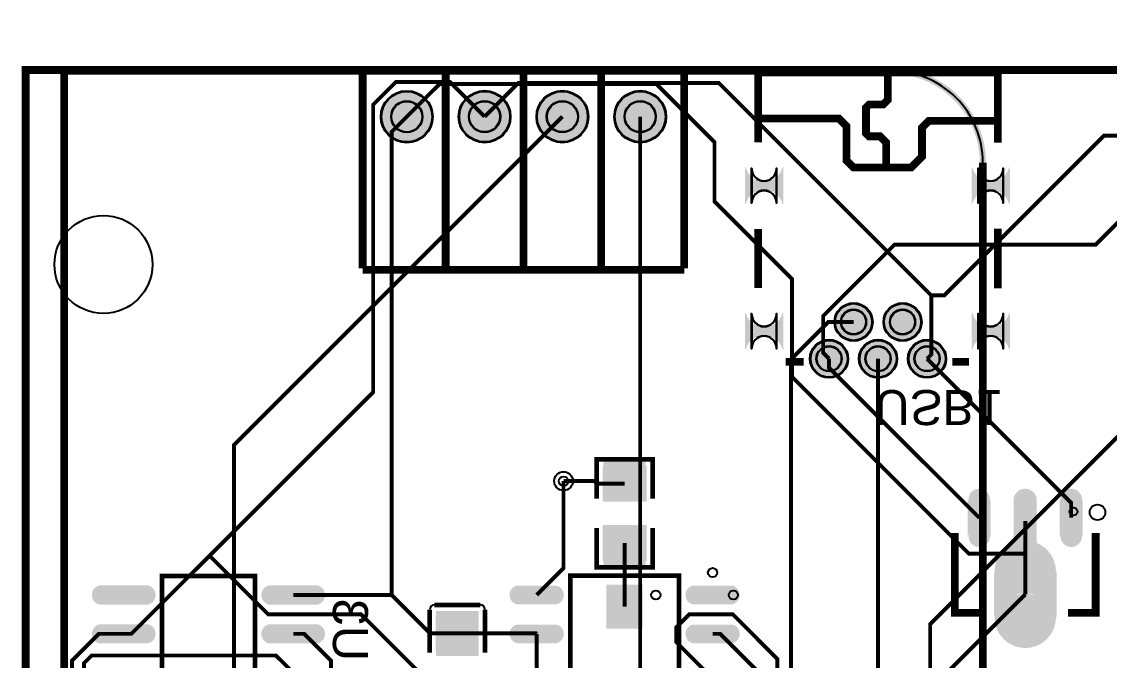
# Model space of a CAD drawing. Header units: millimetres. Extents: x -34 to 290, y -3 to 102.
# Drawn here: x -34.42 to 1.09, y 81.05 to 101.91 of the extents above; entities that cross this region are included whole.
import ezdxf

# ---------------------------------------------------------------- set-up
doc = ezdxf.new("R2010")
doc.units = ezdxf.units.MM
for name, color, linetype, true_color in [('BoardOutLine', 6, 'Continuous', 0xff00ff), ('BottomLayer', 5, 'Continuous', 0x0000ff), ('BottomPasteMaskLayer', 7, 'Continuous', 0x800000), ('BottomSilkLayer', 7, 'Continuous', 0x66cc33), ('BottomSolderMaskLayer', 7, 'Continuous', 0xaa00ff), ('Document', 7, 'Continuous', 0xffffff), ('Hole', 7, 'Continuous', 0x222222), ('Multi-Layer', 7, 'Continuous', 0xc0c0c0), ('TopLayer', 1, 'Continuous', 0xff0000), ('TopPasteMaskLayer', 9, 'Continuous', 0x808080), ('TopSilkLayer', 7, 'Continuous', 0xffcc00), ('TopSolderMaskLayer', 7, 'Continuous', 0x800080)]:
    doc.layers.add(name, color=color, linetype=linetype, true_color=true_color)
doc.styles.get("Standard").update_dxf_attribs({"font": 'arial.ttf'})

msp = doc.modelspace()

# ---------------------------------------------------------------- hatches: boundary and pattern name
at = {"layer": 'BottomLayer'}
for points in [[(-30.358, 83.472, -0.785398), (-30.358, 82.898), (-31.82, 82.898, -0.785398), (-31.82, 83.472)], [(-24.822, 83.472, -0.785398), (-24.822, 82.898), (-26.284, 82.898, -0.785398), (-26.284, 83.472)], [(-18.197, 82.905, -0.785398), (-18.197, 83.465), (-17.012, 83.465, -0.785398), (-17.012, 82.905)], [(-12.452, 82.905, -0.785398), (-12.452, 83.465), (-11.267, 83.465, -0.785398), (-11.267, 82.905)], [(-19.518, 81.224), (-20.868, 81.224), (-20.868, 82.634), (-19.518, 82.634)], [(-30.358, 82.202, -0.785398), (-30.358, 81.628), (-31.82, 81.628, -0.785398), (-31.82, 82.202)], [(-24.822, 82.202, -0.785398), (-24.822, 81.628), (-26.284, 81.628, -0.785398), (-26.284, 82.202)], [(-18.197, 81.635, -0.785398), (-18.197, 82.195), (-17.012, 82.195, -0.785398), (-17.012, 81.635)], [(-12.452, 81.635, -0.785398), (-12.452, 82.195), (-11.267, 82.195, -0.785398), (-11.267, 81.635)]]:
    msp.add_hatch(color=256, dxfattribs=at).paths.add_polyline_path(points)
at = {"layer": 'BottomPasteMaskLayer'}
for points in [[(-30.358, 83.472, -0.785398), (-30.358, 82.898), (-31.82, 82.898, -0.785398), (-31.82, 83.472)], [(-24.822, 83.472, -0.785398), (-24.822, 82.898), (-26.284, 82.898, -0.785398), (-26.284, 83.472)], [(-18.197, 82.905, -0.785398), (-18.197, 83.465), (-17.012, 83.465, -0.785398), (-17.012, 82.905)], [(-12.452, 82.905, -0.785398), (-12.452, 83.465), (-11.267, 83.465, -0.785398), (-11.267, 82.905)], [(-19.573, 82.574), (-20.853, 82.574), (-20.903, 82.524), (-20.903, 81.374), (-20.853, 81.324), (-20.443, 81.319), (-20.443, 81.769), (-19.993, 81.769), (-19.993, 81.329), (-19.573, 81.324), (-19.523, 81.374), (-19.523, 82.524)], [(-30.358, 82.202, -0.785398), (-30.358, 81.628), (-31.82, 81.628, -0.785398), (-31.82, 82.202)], [(-24.822, 82.202, -0.785398), (-24.822, 81.628), (-26.284, 81.628, -0.785398), (-26.284, 82.202)], [(-18.197, 81.635, -0.785398), (-18.197, 82.195), (-17.012, 82.195, -0.785398), (-17.012, 81.635)], [(-12.452, 81.635, -0.785398), (-12.452, 82.195), (-11.267, 82.195, -0.785398), (-11.267, 81.635)]]:
    msp.add_hatch(color=256, dxfattribs=at).paths.add_polyline_path(points)
at = {"layer": 'BottomSolderMaskLayer'}
for points in [[(-22.694, 98.805, 1), (-20.994, 98.805, 1)], [(-20.154, 98.807, 1), (-18.454, 98.807, 1)], [(-17.614, 98.807, 1), (-15.914, 98.807, 1)], [(-15.074, 98.807, 1), (-13.374, 98.807, 1)], [(-9.552, 97.176, -0.785398), (-10.802, 97.176), (-10.802, 95.926, -0.785398), (-9.552, 95.926)], [(-2.152, 97.176, -0.785398), (-3.402, 97.176), (-3.402, 95.926, -0.785398), (-2.152, 95.926)], [(-7.882, 92.101, 1), (-6.632, 92.101, 1)], [(-6.282, 92.101, 1), (-5.032, 92.101, 1)], [(-9.552, 92.426, -0.785398), (-10.802, 92.426), (-10.802, 91.176, -0.785398), (-9.552, 91.176)], [(-2.152, 92.426, -0.785398), (-3.402, 92.426), (-3.402, 91.176, -0.785398), (-2.152, 91.176)], [(-8.682, 90.901, 1), (-7.431, 90.901, 1)], [(-7.082, 90.901, 1), (-5.832, 90.901, 1)], [(-5.482, 90.901, 1), (-4.232, 90.901, 1)], [(-30.293, 83.497, -0.785398), (-30.293, 82.873), (-31.884, 82.873, -0.785398), (-31.884, 83.497)], [(-24.758, 83.497, -0.785398), (-24.758, 82.873), (-26.349, 82.873, -0.785398), (-26.349, 83.497)], [(-18.251, 82.88, -0.785398), (-18.251, 83.49), (-16.958, 83.49, -0.785398), (-16.958, 82.88)], [(-12.506, 82.88, -0.785398), (-12.506, 83.49), (-11.213, 83.49, -0.785398), (-11.213, 82.88)], [(-19.494, 81.197), (-20.892, 81.197), (-20.892, 82.661), (-19.494, 82.661)], [(-30.293, 82.227, -0.785398), (-30.293, 81.603), (-31.884, 81.603, -0.785398), (-31.884, 82.227)], [(-24.758, 82.227, -0.785398), (-24.758, 81.603), (-26.349, 81.603, -0.785398), (-26.349, 82.227)], [(-18.251, 81.61, -0.785398), (-18.251, 82.22), (-16.958, 82.22, -0.785398), (-16.958, 81.61)], [(-12.506, 81.61, -0.785398), (-12.506, 82.22), (-11.213, 82.22, -0.785398), (-11.213, 81.61)]]:
    msp.add_hatch(color=256, dxfattribs=at).paths.add_polyline_path(points)
at = {"layer": 'Document'}
for points in [[(-33.134, 100.307), (-33.134, 74.306), (-33.133, 74.226), (-33.13, 74.146), (-33.125, 74.067), (-33.118, 73.987), (-33.108, 73.908), (-33.097, 73.829), (-33.084, 73.75), (-33.068, 73.672), (-33.051, 73.594), (-33.032, 73.517), (-33.01, 73.44), (-32.987, 73.363), (-32.962, 73.288), (-32.935, 73.213), (-32.906, 73.138), (-32.875, 73.065), (-32.842, 72.992), (-32.807, 72.92), (-32.77, 72.849), (-32.732, 72.779), (-32.692, 72.71), (-32.65, 72.642), (-32.606, 72.575), (-32.561, 72.51), (-32.513, 72.445), (-32.465, 72.382), (-32.414, 72.32), (-32.362, 72.26), (-32.309, 72.2), (-32.254, 72.142), (-32.198, 72.086), (-32.14, 72.031), (-32.08, 71.978), (-32.02, 71.926), (-31.958, 71.875), (-31.895, 71.827), (-31.83, 71.779), (-31.765, 71.734), (-31.698, 71.69), (-31.63, 71.648), (-31.561, 71.608), (-31.491, 71.57), (-31.42, 71.533), (-31.348, 71.498), (-31.275, 71.465), (-31.202, 71.434), (-31.128, 71.405), (-31.052, 71.378), (-30.977, 71.353), (-30.9, 71.33), (-30.823, 71.308), (-30.746, 71.289), (-30.668, 71.272), (-30.59, 71.256), (-30.511, 71.243), (-30.432, 71.232), (-30.353, 71.222), (-30.273, 71.215), (-30.194, 71.21), (-30.114, 71.207), (-30.034, 71.206), (-25.034, 71.206), (-25.02, 71.207), (-25.006, 71.21), (-24.992, 71.215), (-24.98, 71.222), (-24.969, 71.23), (-24.958, 71.241), (-24.95, 71.252), (-24.943, 71.265), (-24.938, 71.278), (-24.935, 71.292), (-24.934, 71.306), (-24.934, 73.206), (-11.134, 73.206), (-11.134, 71.306), (-11.133, 71.292), (-11.13, 71.278), (-11.125, 71.265), (-11.118, 71.252), (-11.11, 71.241), (-11.099, 71.23), (-11.088, 71.222), (-11.076, 71.215), (-11.062, 71.21), (-11.048, 71.207), (-11.034, 71.206), (-3.034, 71.206), (-3.02, 71.207), (-3.006, 71.21), (-2.992, 71.215), (-2.98, 71.222), (-2.969, 71.23), (-2.958, 71.241), (-2.95, 71.252), (-2.943, 71.265), (-2.938, 71.278), (-2.935, 71.292), (-2.934, 71.306), (-2.934, 96.806), (-3.134, 96.806), (-3.134, 71.456), (-3.135, 71.445), (-3.139, 71.434), (-3.145, 71.425), (-3.153, 71.417), (-3.162, 71.411), (-3.173, 71.407), (-3.184, 71.406), (-10.884, 71.406), (-10.895, 71.407), (-10.906, 71.411), (-10.915, 71.417), (-10.923, 71.425), (-10.929, 71.434), (-10.933, 71.445), (-10.934, 71.456), (-10.934, 73.306), (-10.935, 73.32), (-10.938, 73.334), (-10.943, 73.348), (-10.95, 73.36), (-10.958, 73.372), (-10.969, 73.382), (-10.98, 73.39), (-10.992, 73.397), (-11.006, 73.402), (-11.02, 73.405), (-11.034, 73.406), (-24.984, 73.406), (-25.002, 73.405), (-25.02, 73.402), (-25.037, 73.396), (-25.054, 73.389), (-25.069, 73.38), (-25.083, 73.368), (-25.096, 73.356), (-25.107, 73.341), (-25.117, 73.326), (-25.124, 73.309), (-25.13, 73.292), (-25.133, 73.274), (-25.134, 73.256), (-25.134, 71.456), (-25.135, 71.445), (-25.139, 71.434), (-25.145, 71.425), (-25.153, 71.417), (-25.162, 71.411), (-25.173, 71.407), (-25.184, 71.406), (-30.034, 71.406), (-30.111, 71.407), (-30.188, 71.41), (-30.265, 71.415), (-30.342, 71.422), (-30.419, 71.432), (-30.495, 71.443), (-30.571, 71.456), (-30.647, 71.472), (-30.722, 71.489), (-30.797, 71.508), (-30.871, 71.53), (-30.945, 71.553), (-31.018, 71.578), (-31.09, 71.605), (-31.162, 71.634), (-31.232, 71.665), (-31.302, 71.698), (-31.371, 71.733), (-31.439, 71.769), (-31.506, 71.808), (-31.572, 71.848), (-31.637, 71.889), (-31.701, 71.933), (-31.763, 71.978), (-31.825, 72.025), (-31.885, 72.074), (-31.944, 72.124), (-32.001, 72.175), (-32.057, 72.228), (-32.112, 72.283), (-32.165, 72.339), (-32.216, 72.396), (-32.266, 72.455), (-32.315, 72.515), (-32.362, 72.577), (-32.407, 72.639), (-32.451, 72.703), (-32.492, 72.768), (-32.532, 72.834), (-32.571, 72.901), (-32.607, 72.969), (-32.642, 73.038), (-32.675, 73.108), (-32.706, 73.178), (-32.735, 73.25), (-32.762, 73.322), (-32.787, 73.395), (-32.81, 73.469), (-32.832, 73.543), (-32.851, 73.618), (-32.868, 73.693), (-32.884, 73.769), (-32.897, 73.845), (-32.908, 73.921), (-32.918, 73.998), (-32.925, 74.075), (-32.93, 74.152), (-32.933, 74.229), (-32.934, 74.306), (-32.934, 100.307)], [(-32.884, 100.406), (-32.884, 100.206), (-6.034, 100.206), (-5.957, 100.205), (-5.88, 100.202), (-5.803, 100.197), (-5.726, 100.19), (-5.649, 100.18), (-5.573, 100.169), (-5.497, 100.156), (-5.421, 100.14), (-5.346, 100.123), (-5.271, 100.104), (-5.197, 100.083), (-5.123, 100.059), (-5.05, 100.034), (-4.978, 100.007), (-4.906, 99.978), (-4.836, 99.947), (-4.766, 99.914), (-4.697, 99.879), (-4.629, 99.843), (-4.562, 99.805), (-4.496, 99.764), (-4.431, 99.723), (-4.367, 99.679), (-4.305, 99.634), (-4.243, 99.587), (-4.183, 99.539), (-4.124, 99.488), (-4.067, 99.437), (-4.011, 99.384), (-3.956, 99.329), (-3.903, 99.273), (-3.852, 99.216), (-3.802, 99.157), (-3.753, 99.097), (-3.706, 99.035), (-3.661, 98.973), (-3.617, 98.909), (-3.576, 98.844), (-3.536, 98.778), (-3.497, 98.711), (-3.461, 98.643), (-3.426, 98.574), (-3.393, 98.504), (-3.362, 98.434), (-3.333, 98.362), (-3.306, 98.29), (-3.281, 98.217), (-3.258, 98.143), (-3.236, 98.069), (-3.217, 97.994), (-3.2, 97.919), (-3.184, 97.843), (-3.171, 97.767), (-3.16, 97.691), (-3.15, 97.614), (-3.143, 97.537), (-3.138, 97.46), (-3.135, 97.383), (-3.134, 97.306), (-2.934, 97.306), (-2.935, 97.386), (-2.938, 97.466), (-2.943, 97.545), (-2.95, 97.625), (-2.96, 97.704), (-2.971, 97.783), (-2.984, 97.862), (-3, 97.94), (-3.017, 98.018), (-3.036, 98.095), (-3.058, 98.172), (-3.081, 98.249), (-3.106, 98.324), (-3.133, 98.4), (-3.162, 98.474), (-3.193, 98.547), (-3.226, 98.62), (-3.261, 98.692), (-3.298, 98.763), (-3.336, 98.833), (-3.376, 98.902), (-3.418, 98.97), (-3.462, 99.037), (-3.507, 99.102), (-3.555, 99.167), (-3.603, 99.23), (-3.654, 99.292), (-3.706, 99.352), (-3.759, 99.412), (-3.814, 99.47), (-3.87, 99.526), (-3.928, 99.581), (-3.988, 99.635), (-4.048, 99.686), (-4.11, 99.737), (-4.173, 99.785), (-4.238, 99.833), (-4.303, 99.878), (-4.37, 99.922), (-4.438, 99.964), (-4.507, 100.004), (-4.577, 100.042), (-4.648, 100.079), (-4.72, 100.114), (-4.793, 100.147), (-4.866, 100.178), (-4.94, 100.207), (-5.016, 100.234), (-5.091, 100.259), (-5.168, 100.282), (-5.245, 100.304), (-5.322, 100.323), (-5.4, 100.34), (-5.478, 100.356), (-5.557, 100.369), (-5.636, 100.38), (-5.715, 100.39), (-5.795, 100.397), (-5.874, 100.402), (-5.954, 100.405), (-6.034, 100.406), (-6.084, 100.406), (-32.834, 100.406)]]:
    msp.add_hatch(color=256, dxfattribs=at).paths.add_polyline_path(points)
at = {"layer": 'Multi-Layer'}
for points in [[(-22.669, 98.805, 1), (-21.019, 98.805, 1)], [(-20.129, 98.807, 1), (-18.479, 98.807, 1)], [(-17.589, 98.807, 1), (-15.939, 98.807, 1)], [(-15.049, 98.807, 1), (-13.399, 98.807, 1)], [(-9.577, 97.151, -0.785398), (-10.777, 97.151), (-10.777, 95.951, -0.785398), (-9.577, 95.951)], [(-2.177, 97.151, -0.785398), (-3.377, 97.151), (-3.377, 95.951, -0.785398), (-2.177, 95.951)], [(-7.857, 92.101, 1), (-6.657, 92.101, 1)], [(-6.257, 92.101, 1), (-5.057, 92.101, 1)], [(-9.577, 92.401, -0.785398), (-10.777, 92.401), (-10.777, 91.201, -0.785398), (-9.577, 91.201)], [(-2.177, 92.401, -0.785398), (-3.377, 92.401), (-3.377, 91.201, -0.785398), (-2.177, 91.201)], [(-8.657, 90.901, 1), (-7.457, 90.901, 1)], [(-7.057, 90.901, 1), (-5.857, 90.901, 1)], [(-5.457, 90.901, 1), (-4.257, 90.901, 1)]]:
    msp.add_hatch(color=256, dxfattribs=at).paths.add_polyline_path(points)
at = {"layer": 'TopLayer'}
for points in [[(-15.42, 86.252), (-14.044, 86.252), (-14.044, 87.385), (-15.42, 87.385)], [(-2.802, 86.305, -0.785398), (-3.502, 86.305), (-3.502, 85.105, -0.785398), (-2.802, 85.105)], [(-1.301, 84.906, -0.785398), (-2.001, 84.906), (-2.001, 86.306, -0.785398), (-1.301, 86.306)], [(0.2, 86.305, -0.785398), (-0.5, 86.305), (-0.5, 85.105, -0.785398), (0.2, 85.105)], [(-15.42, 85.452), (-14.044, 85.452), (-14.044, 84.319), (-15.42, 84.319)], [(-0.651, 83.955, -0.785398), (-2.651, 83.955), (-2.651, 82.455, -0.785398), (-0.651, 82.455)], [(-15.298, 82.116), (-15.298, 83.492), (-14.166, 83.492), (-14.166, 82.116)]]:
    msp.add_hatch(color=256, dxfattribs=at).paths.add_polyline_path(points)
at = {"layer": 'TopPasteMaskLayer'}
for points in [[(-15.372, 87.552), (-14.092, 87.552), (-14.042, 87.502), (-14.042, 86.352), (-14.092, 86.302), (-14.502, 86.297), (-14.502, 86.747), (-14.952, 86.747), (-14.952, 86.307), (-15.372, 86.302), (-15.422, 86.352), (-15.422, 87.502)], [(-2.802, 85.105), (-2.803, 85.087), (-2.804, 85.07), (-2.806, 85.053), (-2.809, 85.035), (-2.813, 85.018), (-2.818, 85.002), (-2.823, 84.985), (-2.83, 84.969), (-2.837, 84.953), (-2.845, 84.937), (-2.854, 84.922), (-2.863, 84.908), (-2.873, 84.893), (-2.884, 84.88), (-2.896, 84.867), (-2.908, 84.854), (-2.921, 84.842), (-2.934, 84.831), (-2.948, 84.821), (-2.962, 84.811), (-2.977, 84.802), (-2.993, 84.793), (-3.008, 84.786), (-3.024, 84.779), (-3.041, 84.773), (-3.057, 84.768), (-3.074, 84.764), (-3.091, 84.76), (-3.109, 84.757), (-3.126, 84.756), (-3.143, 84.755), (-3.161, 84.755), (-3.178, 84.756), (-3.196, 84.757), (-3.213, 84.76), (-3.23, 84.764), (-3.247, 84.768), (-3.264, 84.773), (-3.28, 84.779), (-3.296, 84.786), (-3.312, 84.793), (-3.327, 84.802), (-3.342, 84.811), (-3.357, 84.821), (-3.37, 84.831), (-3.384, 84.842), (-3.397, 84.854), (-3.409, 84.867), (-3.42, 84.88), (-3.431, 84.893), (-3.441, 84.908), (-3.451, 84.922), (-3.46, 84.937), (-3.468, 84.953), (-3.475, 84.969), (-3.481, 84.985), (-3.487, 85.002), (-3.491, 85.018), (-3.495, 85.035), (-3.498, 85.053), (-3.501, 85.07), (-3.502, 85.087), (-3.502, 85.105), (-3.502, 86.305), (-3.502, 86.322), (-3.501, 86.34), (-3.498, 86.357), (-3.495, 86.374), (-3.491, 86.391), (-3.487, 86.408), (-3.481, 86.424), (-3.475, 86.441), (-3.468, 86.457), (-3.46, 86.472), (-3.451, 86.487), (-3.441, 86.502), (-3.431, 86.516), (-3.42, 86.53), (-3.409, 86.543), (-3.397, 86.555), (-3.384, 86.567), (-3.37, 86.578), (-3.357, 86.589), (-3.342, 86.599), (-3.327, 86.608), (-3.312, 86.616), (-3.296, 86.624), (-3.28, 86.631), (-3.264, 86.637), (-3.247, 86.642), (-3.23, 86.646), (-3.213, 86.649), (-3.196, 86.652), (-3.178, 86.654), (-3.161, 86.655), (-3.143, 86.655), (-3.126, 86.654), (-3.109, 86.652), (-3.091, 86.649), (-3.074, 86.646), (-3.057, 86.642), (-3.041, 86.637), (-3.024, 86.631), (-3.008, 86.624), (-2.993, 86.616), (-2.977, 86.608), (-2.962, 86.599), (-2.948, 86.589), (-2.934, 86.578), (-2.921, 86.567), (-2.908, 86.555), (-2.896, 86.543), (-2.884, 86.53), (-2.873, 86.516), (-2.863, 86.502), (-2.854, 86.487), (-2.845, 86.472), (-2.837, 86.457), (-2.83, 86.441), (-2.823, 86.424), (-2.818, 86.408), (-2.813, 86.391), (-2.809, 86.374), (-2.806, 86.357), (-2.804, 86.34), (-2.803, 86.322), (-2.802, 86.305)], [(-2.001, 85.205), (-2.001, 86.315), (-2, 86.342), (-1.997, 86.368), (-1.992, 86.394), (-1.984, 86.42), (-1.975, 86.445), (-1.964, 86.469), (-1.951, 86.493), (-1.936, 86.515), (-1.92, 86.536), (-1.901, 86.555), (-1.882, 86.574), (-1.861, 86.59), (-1.839, 86.605), (-1.815, 86.618), (-1.791, 86.629), (-1.766, 86.638), (-1.74, 86.646), (-1.714, 86.651), (-1.688, 86.654), (-1.661, 86.655), (-1.651, 86.655), (-1.651, 86.655), (-1.624, 86.654), (-1.596, 86.651), (-1.569, 86.645), (-1.543, 86.638), (-1.517, 86.628), (-1.492, 86.617), (-1.468, 86.603), (-1.445, 86.588), (-1.424, 86.571), (-1.403, 86.552), (-1.385, 86.532), (-1.368, 86.511), (-1.353, 86.488), (-1.339, 86.464), (-1.328, 86.439), (-1.318, 86.413), (-1.311, 86.387), (-1.305, 86.36), (-1.302, 86.332), (-1.301, 86.305), (-1.301, 85.205)], [(0.2, 85.105), (0.2, 85.087), (0.198, 85.07), (0.196, 85.053), (0.193, 85.035), (0.189, 85.018), (0.185, 85.002), (0.179, 84.985), (0.173, 84.969), (0.165, 84.953), (0.157, 84.937), (0.149, 84.922), (0.139, 84.908), (0.129, 84.893), (0.118, 84.88), (0.107, 84.867), (0.094, 84.854), (0.082, 84.842), (0.068, 84.831), (0.054, 84.821), (0.04, 84.811), (0.025, 84.802), (0.01, 84.793), (-0.006, 84.786), (-0.022, 84.779), (-0.038, 84.773), (-0.055, 84.768), (-0.072, 84.764), (-0.089, 84.76), (-0.106, 84.757), (-0.124, 84.756), (-0.141, 84.755), (-0.159, 84.755), (-0.176, 84.756), (-0.193, 84.757), (-0.211, 84.76), (-0.228, 84.764), (-0.245, 84.768), (-0.261, 84.773), (-0.278, 84.779), (-0.294, 84.786), (-0.31, 84.793), (-0.325, 84.802), (-0.34, 84.811), (-0.354, 84.821), (-0.368, 84.831), (-0.382, 84.842), (-0.394, 84.854), (-0.407, 84.867), (-0.418, 84.88), (-0.429, 84.893), (-0.439, 84.908), (-0.449, 84.922), (-0.457, 84.937), (-0.465, 84.953), (-0.472, 84.969), (-0.479, 84.985), (-0.484, 85.002), (-0.489, 85.018), (-0.493, 85.035), (-0.496, 85.053), (-0.498, 85.07), (-0.5, 85.087), (-0.5, 85.105), (-0.5, 86.305), (-0.5, 86.322), (-0.498, 86.34), (-0.496, 86.357), (-0.493, 86.374), (-0.489, 86.391), (-0.484, 86.408), (-0.479, 86.424), (-0.472, 86.441), (-0.465, 86.457), (-0.457, 86.472), (-0.449, 86.487), (-0.439, 86.502), (-0.429, 86.516), (-0.418, 86.53), (-0.407, 86.543), (-0.394, 86.555), (-0.382, 86.567), (-0.368, 86.578), (-0.354, 86.589), (-0.34, 86.599), (-0.325, 86.608), (-0.31, 86.616), (-0.294, 86.624), (-0.278, 86.631), (-0.261, 86.637), (-0.245, 86.642), (-0.228, 86.646), (-0.211, 86.649), (-0.193, 86.652), (-0.176, 86.654), (-0.159, 86.655), (-0.141, 86.655), (-0.124, 86.654), (-0.106, 86.652), (-0.089, 86.649), (-0.072, 86.646), (-0.055, 86.642), (-0.038, 86.637), (-0.022, 86.631), (-0.006, 86.624), (0.01, 86.616), (0.025, 86.608), (0.04, 86.599), (0.054, 86.589), (0.068, 86.578), (0.082, 86.567), (0.094, 86.555), (0.107, 86.543), (0.118, 86.53), (0.129, 86.516), (0.139, 86.502), (0.149, 86.487), (0.157, 86.472), (0.165, 86.457), (0.173, 86.441), (0.179, 86.424), (0.185, 86.408), (0.189, 86.391), (0.193, 86.374), (0.196, 86.357), (0.198, 86.34), (0.2, 86.322), (0.2, 86.305)], [(-15.372, 85.402), (-14.952, 85.402), (-14.952, 84.957), (-14.502, 84.957), (-14.502, 85.397), (-14.092, 85.402), (-14.042, 85.352), (-14.042, 84.202), (-14.092, 84.152), (-15.372, 84.152), (-15.422, 84.202), (-15.422, 85.352)], [(-0.651, 82.455), (-0.652, 82.406), (-0.656, 82.356), (-0.662, 82.306), (-0.671, 82.257), (-0.682, 82.209), (-0.695, 82.161), (-0.711, 82.113), (-0.73, 82.067), (-0.75, 82.022), (-0.773, 81.977), (-0.798, 81.934), (-0.825, 81.892), (-0.854, 81.852), (-0.885, 81.813), (-0.918, 81.775), (-0.953, 81.74), (-0.989, 81.706), (-1.028, 81.674), (-1.067, 81.643), (-1.108, 81.615), (-1.151, 81.589), (-1.195, 81.566), (-1.24, 81.544), (-1.286, 81.525), (-1.333, 81.508), (-1.38, 81.493), (-1.428, 81.481), (-1.477, 81.471), (-1.527, 81.463), (-1.576, 81.458), (-1.626, 81.456), (-1.676, 81.456), (-1.726, 81.458), (-1.775, 81.463), (-1.825, 81.471), (-1.874, 81.481), (-1.922, 81.493), (-1.969, 81.508), (-2.016, 81.525), (-2.062, 81.544), (-2.107, 81.566), (-2.151, 81.589), (-2.194, 81.615), (-2.235, 81.643), (-2.274, 81.674), (-2.313, 81.706), (-2.349, 81.74), (-2.384, 81.775), (-2.417, 81.813), (-2.448, 81.852), (-2.477, 81.892), (-2.504, 81.934), (-2.529, 81.977), (-2.552, 82.022), (-2.572, 82.067), (-2.591, 82.113), (-2.607, 82.161), (-2.62, 82.209), (-2.631, 82.257), (-2.64, 82.306), (-2.646, 82.356), (-2.65, 82.406), (-2.651, 82.455), (-2.651, 83.955), (-2.65, 84.005), (-2.646, 84.055), (-2.64, 84.104), (-2.631, 84.154), (-2.62, 84.202), (-2.607, 84.25), (-2.591, 84.297), (-2.572, 84.344), (-2.552, 84.389), (-2.529, 84.434), (-2.504, 84.477), (-2.477, 84.519), (-2.448, 84.559), (-2.417, 84.598), (-2.384, 84.636), (-2.349, 84.671), (-2.313, 84.705), (-2.274, 84.737), (-2.235, 84.767), (-2.194, 84.795), (-2.151, 84.821), (-2.107, 84.845), (-2.062, 84.867), (-2.016, 84.886), (-1.969, 84.903), (-1.922, 84.918), (-1.874, 84.93), (-1.825, 84.94), (-1.775, 84.948), (-1.726, 84.953), (-1.676, 84.955), (-1.626, 84.955), (-1.576, 84.953), (-1.527, 84.948), (-1.477, 84.94), (-1.428, 84.93), (-1.38, 84.918), (-1.333, 84.903), (-1.286, 84.886), (-1.24, 84.867), (-1.195, 84.845), (-1.151, 84.821), (-1.108, 84.795), (-1.067, 84.767), (-1.028, 84.737), (-0.989, 84.705), (-0.953, 84.671), (-0.918, 84.636), (-0.885, 84.598), (-0.854, 84.559), (-0.825, 84.519), (-0.798, 84.477), (-0.773, 84.434), (-0.75, 84.389), (-0.73, 84.344), (-0.711, 84.297), (-0.695, 84.25), (-0.682, 84.202), (-0.671, 84.154), (-0.662, 84.104), (-0.656, 84.055), (-0.652, 84.005), (-0.651, 83.955)]]:
    msp.add_hatch(color=256, dxfattribs=at).paths.add_polyline_path(points)
at = {"layer": 'TopSolderMaskLayer'}
for points in [[(-22.694, 98.805, 1), (-20.994, 98.805, 1)], [(-20.154, 98.807, 1), (-18.454, 98.807, 1)], [(-17.614, 98.807, 1), (-15.914, 98.807, 1)], [(-15.074, 98.807, 1), (-13.374, 98.807, 1)], [(-9.552, 97.176, -0.785398), (-10.802, 97.176), (-10.802, 95.926, -0.785398), (-9.552, 95.926)], [(-2.152, 97.176, -0.785398), (-3.402, 97.176), (-3.402, 95.926, -0.785398), (-2.152, 95.926)], [(-7.882, 92.101, 1), (-6.632, 92.101, 1)], [(-6.282, 92.101, 1), (-5.032, 92.101, 1)], [(-9.552, 92.426, -0.785398), (-10.802, 92.426), (-10.802, 91.176, -0.785398), (-9.552, 91.176)], [(-2.152, 92.426, -0.785398), (-3.402, 92.426), (-3.402, 91.176, -0.785398), (-2.152, 91.176)], [(-8.682, 90.901, 1), (-7.431, 90.901, 1)], [(-7.082, 90.901, 1), (-5.832, 90.901, 1)], [(-5.482, 90.901, 1), (-4.232, 90.901, 1)], [(-15.451, 86.231), (-14.013, 86.231), (-14.013, 87.405), (-15.451, 87.405)], [(-1.276, 84.855, -0.785398), (-2.026, 84.855), (-2.026, 86.356, -0.785398), (-1.276, 86.356)], [(-2.777, 86.321, -0.785398), (-3.528, 86.321), (-3.528, 85.089, -0.785398), (-2.777, 85.089)], [(0.226, 86.321, -0.785398), (-0.525, 86.321), (-0.525, 85.089, -0.785398), (0.226, 85.089)], [(-15.451, 85.473), (-14.013, 85.473), (-14.013, 84.299), (-15.451, 84.299)], [(-0.626, 83.966, -0.785398), (-2.676, 83.966), (-2.676, 82.444, -0.785398), (-0.626, 82.444)], [(-15.324, 82.09), (-15.324, 83.518), (-14.14, 83.518), (-14.14, 82.09)]]:
    msp.add_hatch(color=256, dxfattribs=at).paths.add_polyline_path(points)

# ---------------------------------------------------------------- linework, layer by layer
at = {"layer": 'BoardOutLine', "const_width": 0.254}
msp.add_lwpolyline([(-34.29, 100.33), (-34.29, -2.54), (289.56, -2.54), (289.56, 100.33), (-34.29, 100.33)], close=True, dxfattribs=at)
at = {"layer": 'BottomLayer', "const_width": 0.127}
for points in [[(-28.286, 84.467), (-22.943, 89.81), (-22.943, 99.199), (-22.204, 99.938), (-20.434, 99.938), (-19.304, 98.807)], [(-4.72, 92.969), (-11.661, 99.91), (-18.201, 99.91), (-19.304, 98.807)], [(-4.72, 92.969), (-4.296, 92.969), (0.921, 98.187), (5.931, 98.187), (6.804, 99.06)], [(-14.224, 98.807), (-14.224, 80.396), (-12.568, 78.74), (-11.191, 78.74), (-10.38, 77.929), (-10.38, 72.81), (-27.045, 56.145), (-27.045, 33.495), (-17.893, 24.342), (-17.893, 20.083)], [(-22.34, 83.185), (-22.34, 98.309), (-21.844, 98.805)], [(214.451, 88.633), (209.504, 93.58), (6.592, 93.58), (-4.755, 82.234), (-4.755, 47.738), (-4.388, 47.371)], [(-4.857, 90.901), (-4.72, 91.038), (-4.72, 92.969)], [(-11.157, 66.802), (-10.27, 67.689), (-10.27, 71.232), (-9.298, 72.204), (-9.298, 90.885), (-8.082, 92.101), (-7.257, 92.101)], [(-6.457, 90.901), (-6.457, 74.307), (-9.516, 71.248)], [(-17.604, 83.185), (-16.727, 84.062), (-16.727, 86.905)], [(-28.286, 84.467), (-30.838, 81.915), (-31.089, 81.915)], [(-20.193, 79.409), (-23.334, 82.55), (-26.37, 82.55), (-28.286, 84.467)], [(-25.553, 83.185), (-25.553, 83.185), (-22.34, 83.185)], [(-20.193, 81.929), (-21.084, 81.929), (-22.34, 83.185)], [(-11.86, 80.645), (-12.044, 80.645), (-13.047, 81.648), (-13.047, 82.123), (-12.62, 82.55), (-11.198, 82.55), (-9.743, 81.094), (-9.743, 72.157), (-10.792, 71.107), (-10.792, 70.954)], [(-31.089, 81.915), (-31.902, 81.915), (-32.777, 81.039), (-32.777, 30.146), (-28.712, 26.082)], [(-25.553, 81.915), (-25.194, 81.915), (-24.317, 81.038), (-24.317, 65.408), (-24.764, 64.962)], [(-17.604, 81.915), (-17.618, 81.929), (-20.193, 81.929)], [(-11.86, 81.915), (-11.609, 81.915), (-10.085, 80.391), (-10.085, 72.4), (-19.89, 62.594), (-19.89, 45.021)], [(-17.604, 80.645), (-17.604, 80.645), (-17.604, 81.915)], [(-25.552, 80.645), (-26.119, 81.209), (-32.134, 81.209), (-32.385, 80.957), (-32.385, 38.212), (-19.162, 24.991), (-19.162, 20.084)]]:
    msp.add_lwpolyline(points, dxfattribs=at)
at = {"layer": 'BottomSilkLayer'}
for points, const_width in [([(-10.37, 100.251), (-10.37, 100.251), (-2.545, 100.251)], 0.254), ([(-10.37, 97.966), (-10.37, 97.966), (-10.37, 100.251)], 0.254), ([(-6.14, 100.251), (-6.14, 99.359), (-6.292, 99.207), (-6.749, 99.207), (-6.851, 99.105), (-6.851, 98.267), (-6.749, 98.165), (-6.394, 98.165), (-6.191, 97.962), (-6.191, 97.886), (-6.191, 97.149)], 0.254), ([(-2.545, 97.956), (-2.545, 97.956), (-2.545, 100.251)], 0.254), ([(-10.331, 98.75), (-7.74, 98.75), (-7.486, 98.496), (-7.486, 97.378), (-7.257, 97.149), (-5.378, 97.149), (-5.022, 97.505), (-5.022, 98.445), (-4.794, 98.673), (-2.545, 98.673)], 0.254), ([(-10.37, 93.216), (-10.37, 93.216), (-10.37, 95.14)], 0.254), ([(-2.545, 93.206), (-2.545, 93.206), (-2.545, 95.149)], 0.254), ([(-9.471, 90.799), (-9.471, 90.799), (-8.882, 90.799)], 0.254), ([(-4.032, 90.799), (-4.032, 90.799), (-3.483, 90.799)], 0.254), ([(-21.097, 82.71), (-21.097, 82.71), (-21.097, 81.3)], 0.152), ([(-19.442, 82.863), (-19.442, 82.863), (-20.944, 82.863)], 0.152), ([(-19.289, 81.3), (-19.289, 81.3), (-19.289, 82.71)], 0.152)]:
    msp.add_lwpolyline(points, dxfattribs=dict(at, const_width=const_width))
at = {"layer": 'BottomSilkLayer', "const_width": 0.152}
for points in [[(-29.842, 78.754), (-26.8, 78.754), (-26.8, 83.806), (-29.842, 83.806), (-29.842, 78.754)], [(-12.961, 83.816), (-16.503, 83.816), (-16.503, 73.664), (-12.961, 73.664), (-12.961, 83.816)]]:
    msp.add_lwpolyline(points, close=True, dxfattribs=at)
at = {"layer": 'BottomSilkLayer'}
for centre in [(-11.86, 83.917), (-13.713, 83.185)]:
    msp.add_circle(centre, 0.15, dxfattribs=at)
for centre, start, end in [((-20.944, 82.71), 90, 180), ((-19.442, 82.71), 0, 90)]:
    msp.add_arc(centre, 0.152, start, end, dxfattribs=at)
at = {"layer": 'BottomSolderMaskLayer'}
for points in [[(-10.585, 97.124), (-10.585, 97.124), (-10.585, 95.978)], [(-9.769, 97.124), (-9.769, 97.124), (-9.769, 95.978)], [(-3.185, 97.124), (-3.185, 97.124), (-3.185, 95.978)], [(-2.369, 97.124), (-2.369, 97.124), (-2.369, 95.978)], [(-10.585, 92.374), (-10.585, 92.374), (-10.585, 91.228)], [(-9.769, 92.374), (-9.769, 92.374), (-9.769, 91.228)], [(-3.185, 92.374), (-3.185, 92.374), (-3.185, 91.228)], [(-2.369, 92.374), (-2.369, 92.374), (-2.369, 91.228)]]:
    msp.add_lwpolyline(points, close=True, dxfattribs=at)
for centre, radius in [((-21.844, 98.805), 0.85), ((-19.304, 98.807), 0.85), ((-16.764, 98.807), 0.85), ((-14.224, 98.807), 0.85), ((-21.844, 98.805), 0.515), ((-19.304, 98.808), 0.515), ((-16.764, 98.808), 0.515), ((-14.224, 98.808), 0.515), ((-7.257, 92.101), 0.625), ((-5.657, 92.101), 0.625), ((-7.257, 92.101), 0.417), ((-5.657, 92.101), 0.417), ((-8.057, 90.901), 0.625), ((-8.057, 90.901), 0.417), ((-6.457, 90.901), 0.625), ((-6.457, 90.901), 0.417), ((-4.857, 90.901), 0.625), ((-4.857, 90.901), 0.417)]:
    msp.add_circle(centre, radius, dxfattribs=at)
for centre, start, end in [((-10.177, 97.124), 540, 360), ((-2.777, 97.124), 540, 360), ((-10.177, 95.978), 360, 540), ((-2.777, 95.978), 360, 540), ((-10.177, 92.374), 540, 360), ((-2.777, 92.374), 540, 360), ((-10.177, 91.228), 360, 540), ((-2.777, 91.228), 360, 540)]:
    msp.add_arc(centre, 0.408, start, end, dxfattribs=at)
at = {"layer": 'Document'}
for centre, radius in [((-0.076, 85.91), 0.127), ((-11.182, 83.185), 0.15)]:
    msp.add_circle(centre, radius, dxfattribs=at)
at = {"layer": 'Hole'}
msp.add_circle((-16.727, 86.905), 0.153, dxfattribs=at)
at = {"layer": 'Multi-Layer'}
for points in [[(-10.577, 97.101), (-10.577, 97.101), (-10.577, 96.001)], [(-9.777, 97.101), (-9.777, 97.101), (-9.777, 96.001)], [(-3.177, 97.101), (-3.177, 97.101), (-3.177, 96.001)], [(-2.377, 97.101), (-2.377, 97.101), (-2.377, 96.001)], [(-10.577, 92.351), (-10.577, 92.351), (-10.577, 91.251)], [(-9.777, 92.351), (-9.777, 92.351), (-9.777, 91.251)], [(-3.177, 92.351), (-3.177, 92.351), (-3.177, 91.251)], [(-2.377, 92.351), (-2.377, 92.351), (-2.377, 91.251)]]:
    msp.add_lwpolyline(points, close=True, dxfattribs=at)
for centre, radius in [((-21.844, 98.805), 0.825), ((-19.304, 98.807), 0.825), ((-16.764, 98.807), 0.825), ((-14.224, 98.807), 0.825), ((-21.844, 98.805), 0.5), ((-19.304, 98.808), 0.5), ((-16.764, 98.808), 0.5), ((-14.224, 98.808), 0.5), ((-31.75, 93.98), 1.6), ((-7.257, 92.101), 0.6), ((-5.657, 92.101), 0.6), ((-7.257, 92.101), 0.4), ((-5.657, 92.101), 0.4), ((-8.057, 90.901), 0.6), ((-8.057, 90.901), 0.4), ((-6.457, 90.901), 0.6), ((-6.457, 90.901), 0.4), ((-4.857, 90.901), 0.6), ((-4.857, 90.901), 0.4), ((-16.727, 86.905), 0.305)]:
    msp.add_circle(centre, radius, dxfattribs=at)
for centre, start, end in [((-10.177, 97.101), 540, 360), ((-2.777, 97.101), 540, 360), ((-10.177, 96.001), 360, 540), ((-2.777, 96.001), 360, 540), ((-10.177, 92.351), 540, 360), ((-2.777, 92.351), 540, 360), ((-10.177, 91.251), 360, 540), ((-2.777, 91.251), 360, 540)]:
    msp.add_arc(centre, 0.4, start, end, dxfattribs=at)
at = {"layer": 'TopLayer', "const_width": 0.127}
for points in [[(-21.844, 98.805), (-20.776, 99.872), (-13.694, 99.872), (-11.798, 97.976), (-11.798, 96.037), (-9.267, 93.506), (-9.267, 90.309), (-3.495, 84.537), (-1.651, 84.537)], [(-8.057, 90.901), (-8.251, 91.095), (-8.251, 92.296), (-5.92, 94.627), (0.647, 94.627), (5.08, 99.06)], [(-16.764, 98.807), (-27.483, 88.088), (-27.483, 32.559)], [(-3.152, 85.705), (-8.057, 90.609), (-8.057, 90.901)], [(-4.857, 90.901), (-0.15, 86.194), (-0.15, 85.705)], [(-16.727, 86.905), (-15.723, 86.905), (-15.636, 86.818)], [(-14.732, 86.818), (-14.732, 86.818), (-15.636, 86.818)], [(-1.651, 85.606), (-1.651, 85.606), (-1.651, 84.537)], [(-14.732, 84.886), (-14.732, 84.886), (-14.732, 82.804)], [(-1.651, 84.537), (-1.651, 84.537), (-1.651, 83.205)], [(-1.651, 83.205), (-5.538, 79.318), (-5.538, 74.041)]]:
    msp.add_lwpolyline(points, dxfattribs=at)
at = {"layer": 'TopSilkLayer'}
for points, const_width in [([(-33.033, 100.307), (-33.033, 100.307), (-6.037, 100.307)], 0.254), ([(-33.033, 100.307), (-33.033, 100.307), (-33.033, 74.307)], 0.254), ([(-23.286, 100.307), (-23.286, 100.307), (-23.286, 93.854)], 0.254), ([(-20.577, 93.854), (-20.577, 93.854), (-20.577, 100.204)], 0.254), ([(-18.037, 100.307), (-18.037, 100.307), (-18.037, 93.854)], 0.254), ([(-15.497, 93.854), (-15.497, 93.854), (-15.497, 100.204)], 0.254), ([(-12.787, 93.854), (-12.787, 93.854), (-12.787, 100.309)], 0.254), ([(-3.033, 97.307), (-3.033, 97.307), (-3.033, 71.307)], 0.254), ([(-23.286, 93.807), (-14.933, 93.806), (-12.787, 93.807)], 0.254), ([(-15.649, 86.328), (-15.649, 87.613), (-13.815, 87.613), (-13.815, 86.328)], 0.152), ([(-15.649, 85.376), (-15.649, 84.091), (-13.815, 84.091), (-13.815, 85.376)], 0.152), ([(-3.951, 85.205), (-3.951, 82.605), (-3.051, 82.605)], 0.254), ([(-0.251, 82.605), (0.649, 82.605), (0.649, 85.205)], 0.254)]:
    msp.add_lwpolyline(points, dxfattribs=dict(at, const_width=const_width))
msp.add_circle((0.709, 85.884), 0.255, dxfattribs=at)
msp.add_arc((-6.035, 97.309), 3, 359.9559, 90, dxfattribs=at)
at = {"layer": 'TopSolderMaskLayer'}
for points in [[(-10.585, 97.124), (-10.585, 97.124), (-10.585, 95.978)], [(-9.769, 97.124), (-9.769, 97.124), (-9.769, 95.978)], [(-3.185, 97.124), (-3.185, 97.124), (-3.185, 95.978)], [(-2.369, 97.124), (-2.369, 97.124), (-2.369, 95.978)], [(-10.585, 92.374), (-10.585, 92.374), (-10.585, 91.228)], [(-9.769, 92.374), (-9.769, 92.374), (-9.769, 91.228)], [(-3.185, 92.374), (-3.185, 92.374), (-3.185, 91.228)], [(-2.369, 92.374), (-2.369, 92.374), (-2.369, 91.228)]]:
    msp.add_lwpolyline(points, close=True, dxfattribs=at)
for centre, radius in [((-21.844, 98.805), 0.85), ((-19.304, 98.807), 0.85), ((-16.764, 98.807), 0.85), ((-14.224, 98.807), 0.85), ((-21.844, 98.805), 0.515), ((-19.304, 98.808), 0.515), ((-16.764, 98.808), 0.515), ((-14.224, 98.808), 0.515), ((-7.257, 92.101), 0.625), ((-5.657, 92.101), 0.625), ((-7.257, 92.101), 0.417), ((-5.657, 92.101), 0.417), ((-8.057, 90.901), 0.625), ((-8.057, 90.901), 0.417), ((-6.457, 90.901), 0.625), ((-6.457, 90.901), 0.417), ((-4.857, 90.901), 0.625), ((-4.857, 90.901), 0.417)]:
    msp.add_circle(centre, radius, dxfattribs=at)
for centre, start, end in [((-10.177, 97.124), 540, 360), ((-2.777, 97.124), 540, 360), ((-10.177, 95.978), 360, 540), ((-2.777, 95.978), 360, 540), ((-10.177, 92.374), 540, 360), ((-2.777, 92.374), 540, 360), ((-10.177, 91.228), 360, 540), ((-2.777, 91.228), 360, 540)]:
    msp.add_arc(centre, 0.408, start, end, dxfattribs=at)

# ---------------------------------------------------------------- texts
at = {"layer": 'BottomSilkLayer', "text_generation_flag": 2}
for s, rotation, p in [('USB1', 180, (-6.577, 89.878)), ('U3', 270, (-24.257, 81.026))]:
    msp.add_text(s, height=1.143, rotation=rotation, dxfattribs=at).set_placement(p)

doc.saveas('drawing.dxf')
